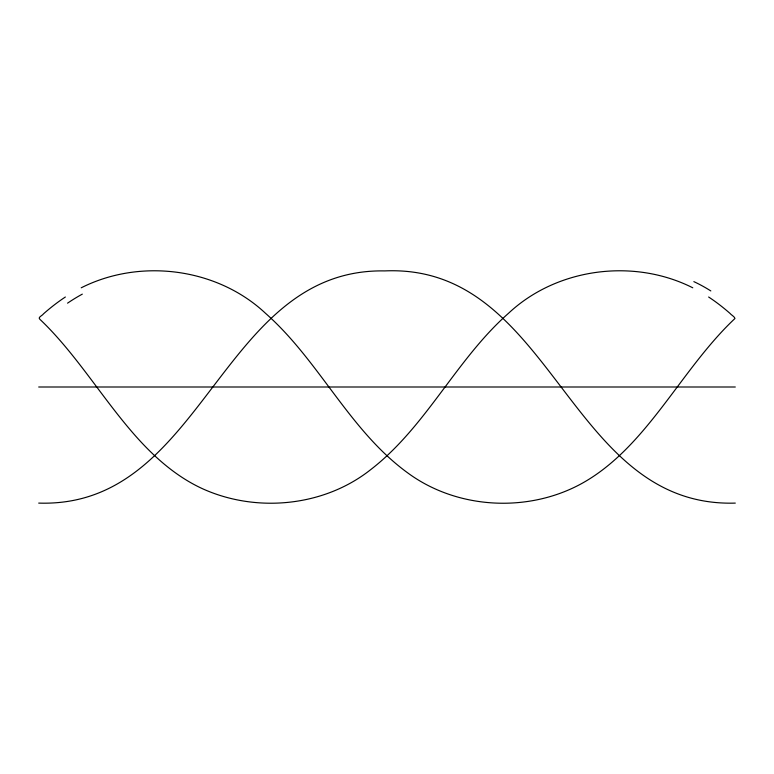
<?xml version="1.0" encoding="UTF-8"?>
<svg xmlns="http://www.w3.org/2000/svg" width="774" height="774" viewBox="0 0 774 774"><rect width="100%" height="100%" fill="white"/><g stroke="black" fill="none" stroke-linecap="round" stroke-linejoin="round"><path stroke-width="1.16" d="M65.364 297.013C57.711 302.053 50.465 307.694 43.596 313.751C42.589 315.521 37.442 317.34 39.764 319.188C44.457 323.619 48.975 328.234 53.348 332.984C81.289 363.345 103.493 398.358 130.187 429.754C150.524 453.757 174.208 475.913 203.175 489.023C256.949 513.094 324.103 506.506 370.63 469.683C426.329 426.726 456.021 359.581 508.47 313.325C556.912 267.852 633.809 257.994 692.778 287.802M81.222 287.802C140.191 257.994 217.088 267.852 265.53 313.325C319.507 360.877 349.471 430.876 408.362 473.359C457.734 509.331 528.003 512.881 581.39 483.711C607.822 469.189 629.349 447.42 648.351 424.336C673.544 393.802 695.12 360.336 722.181 331.34C726.293 326.938 730.54 322.642 734.942 318.52C734.749 316.76 731.304 315.028 729.93 313.325C723.197 307.433 716.114 301.937 708.636 297.013M38.7 503.1C204.849 508.489 219.681 267.949 384.746 270.91C553.778 263.489 567.313 508.131 735.3 503.1M38.7 387L735.3 387M67.551 303.156A134.202 88.952 -47 0 1 82.325 294.13M693.852 281.63A134.202 100.775 52 0 1 710.813 290.927"/></g></svg>
